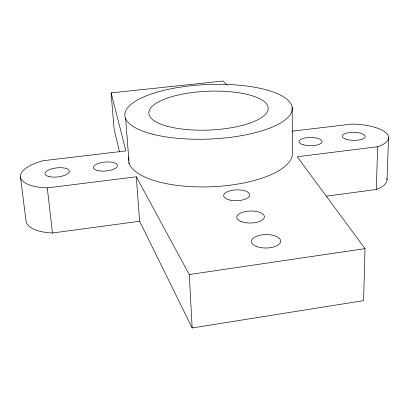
<?xml version="1.0" encoding="UTF-8"?>
<svg xmlns="http://www.w3.org/2000/svg" width="409" height="409" viewBox="0 0 409 409"><rect width="100%" height="100%" fill="white"/><g stroke="black" fill="none" stroke-linecap="round" stroke-linejoin="round"><path stroke-width="0.61" d="M292.087 131.171L351.95 124.065A37.306 13.062 0.9 0 1 385.845 132.71A37.306 13.062 0.9 0 1 377.64 146.719L297.2 156.744L365.002 248.631L363.601 300.646L192.153 327.952L139.633 221.274L136.294 176.8L47.291 187.889A39.842 14.821 -6.2 0 1 20.496 177.179A39.842 14.821 -6.2 0 1 42.955 160.757L125.906 150.906L111.105 92.894L222.951 81.048L227.072 85.011M326.418 196.182L376.306 189.479L377.64 146.719M387.047 179.357L388.55 137.45M136.294 176.8L189.27 274.546L365.002 248.631M20.45 176.821L25.997 220.748A39.075 16.237 -6.8 0 0 52.475 232.982L139.633 221.274M119.525 151.892L114.101 128.927L111.105 92.894M47.291 187.889L52.475 232.982M125.655 118.717L129.147 163.605M189.27 274.546L192.153 327.952M292.159 107.327L292.42 151.836A82.173 30.491 -2.4 0 1 216.658 186.489A82.173 30.491 -2.4 0 1 128.733 162.393M128.37 160.553A82.173 30.491 -2.4 0 1 128.549 156.846M386.894 178.222A36.631 14.346 1.4 0 1 376.306 189.479M230.252 200.129A13.078 5.399 -1.7 0 0 249.802 194.929A13.078 5.399 -1.7 0 0 230.134 190.773A13.078 5.399 -1.7 0 0 230.252 200.129M167.204 126.223A59.734 19.417 -2.4 0 0 266.469 113.094A59.734 19.417 -2.4 0 0 191.806 92.608A59.734 19.417 -2.4 0 0 167.204 126.223M98.109 170.686A12.05 4.499 -5.1 0 0 117.317 166.223A12.05 4.499 -5.1 0 0 100.803 162.731A12.05 4.499 -5.1 0 0 98.109 170.686M241.008 221.514A13.809 6.007 -1.2 0 0 263.979 218.227A13.809 6.007 -1.2 0 0 246.75 211.31A13.809 6.007 -1.2 0 0 241.008 221.514M346.653 139.403A11.467 4.008 1 0 0 365.079 137.081A11.467 4.008 1 0 0 349.439 132.567A11.467 4.008 1 0 0 346.653 139.403M256.08 246.305A14.627 6.723 -0.6 0 0 280.298 242.68A14.627 6.723 -0.6 0 0 261.755 234.904A14.627 6.723 -0.6 0 0 256.08 246.305M49.346 176.652A12.265 4.555 -6.3 0 0 69.233 172.082A12.265 4.555 -6.3 0 0 53.093 168.488A12.265 4.555 -6.3 0 0 49.346 176.652M303.089 144.725A11.508 4.11 0 0 0 321.883 142.352A11.508 4.11 0 0 0 306.73 137.721A11.508 4.11 0 0 0 303.089 144.725M152.092 134.06A83.779 27.285 -2.4 0 0 290.303 114.586A83.779 27.285 -2.4 0 0 183.232 86.703A83.779 27.285 -2.4 0 0 152.092 134.06"/></g></svg>
